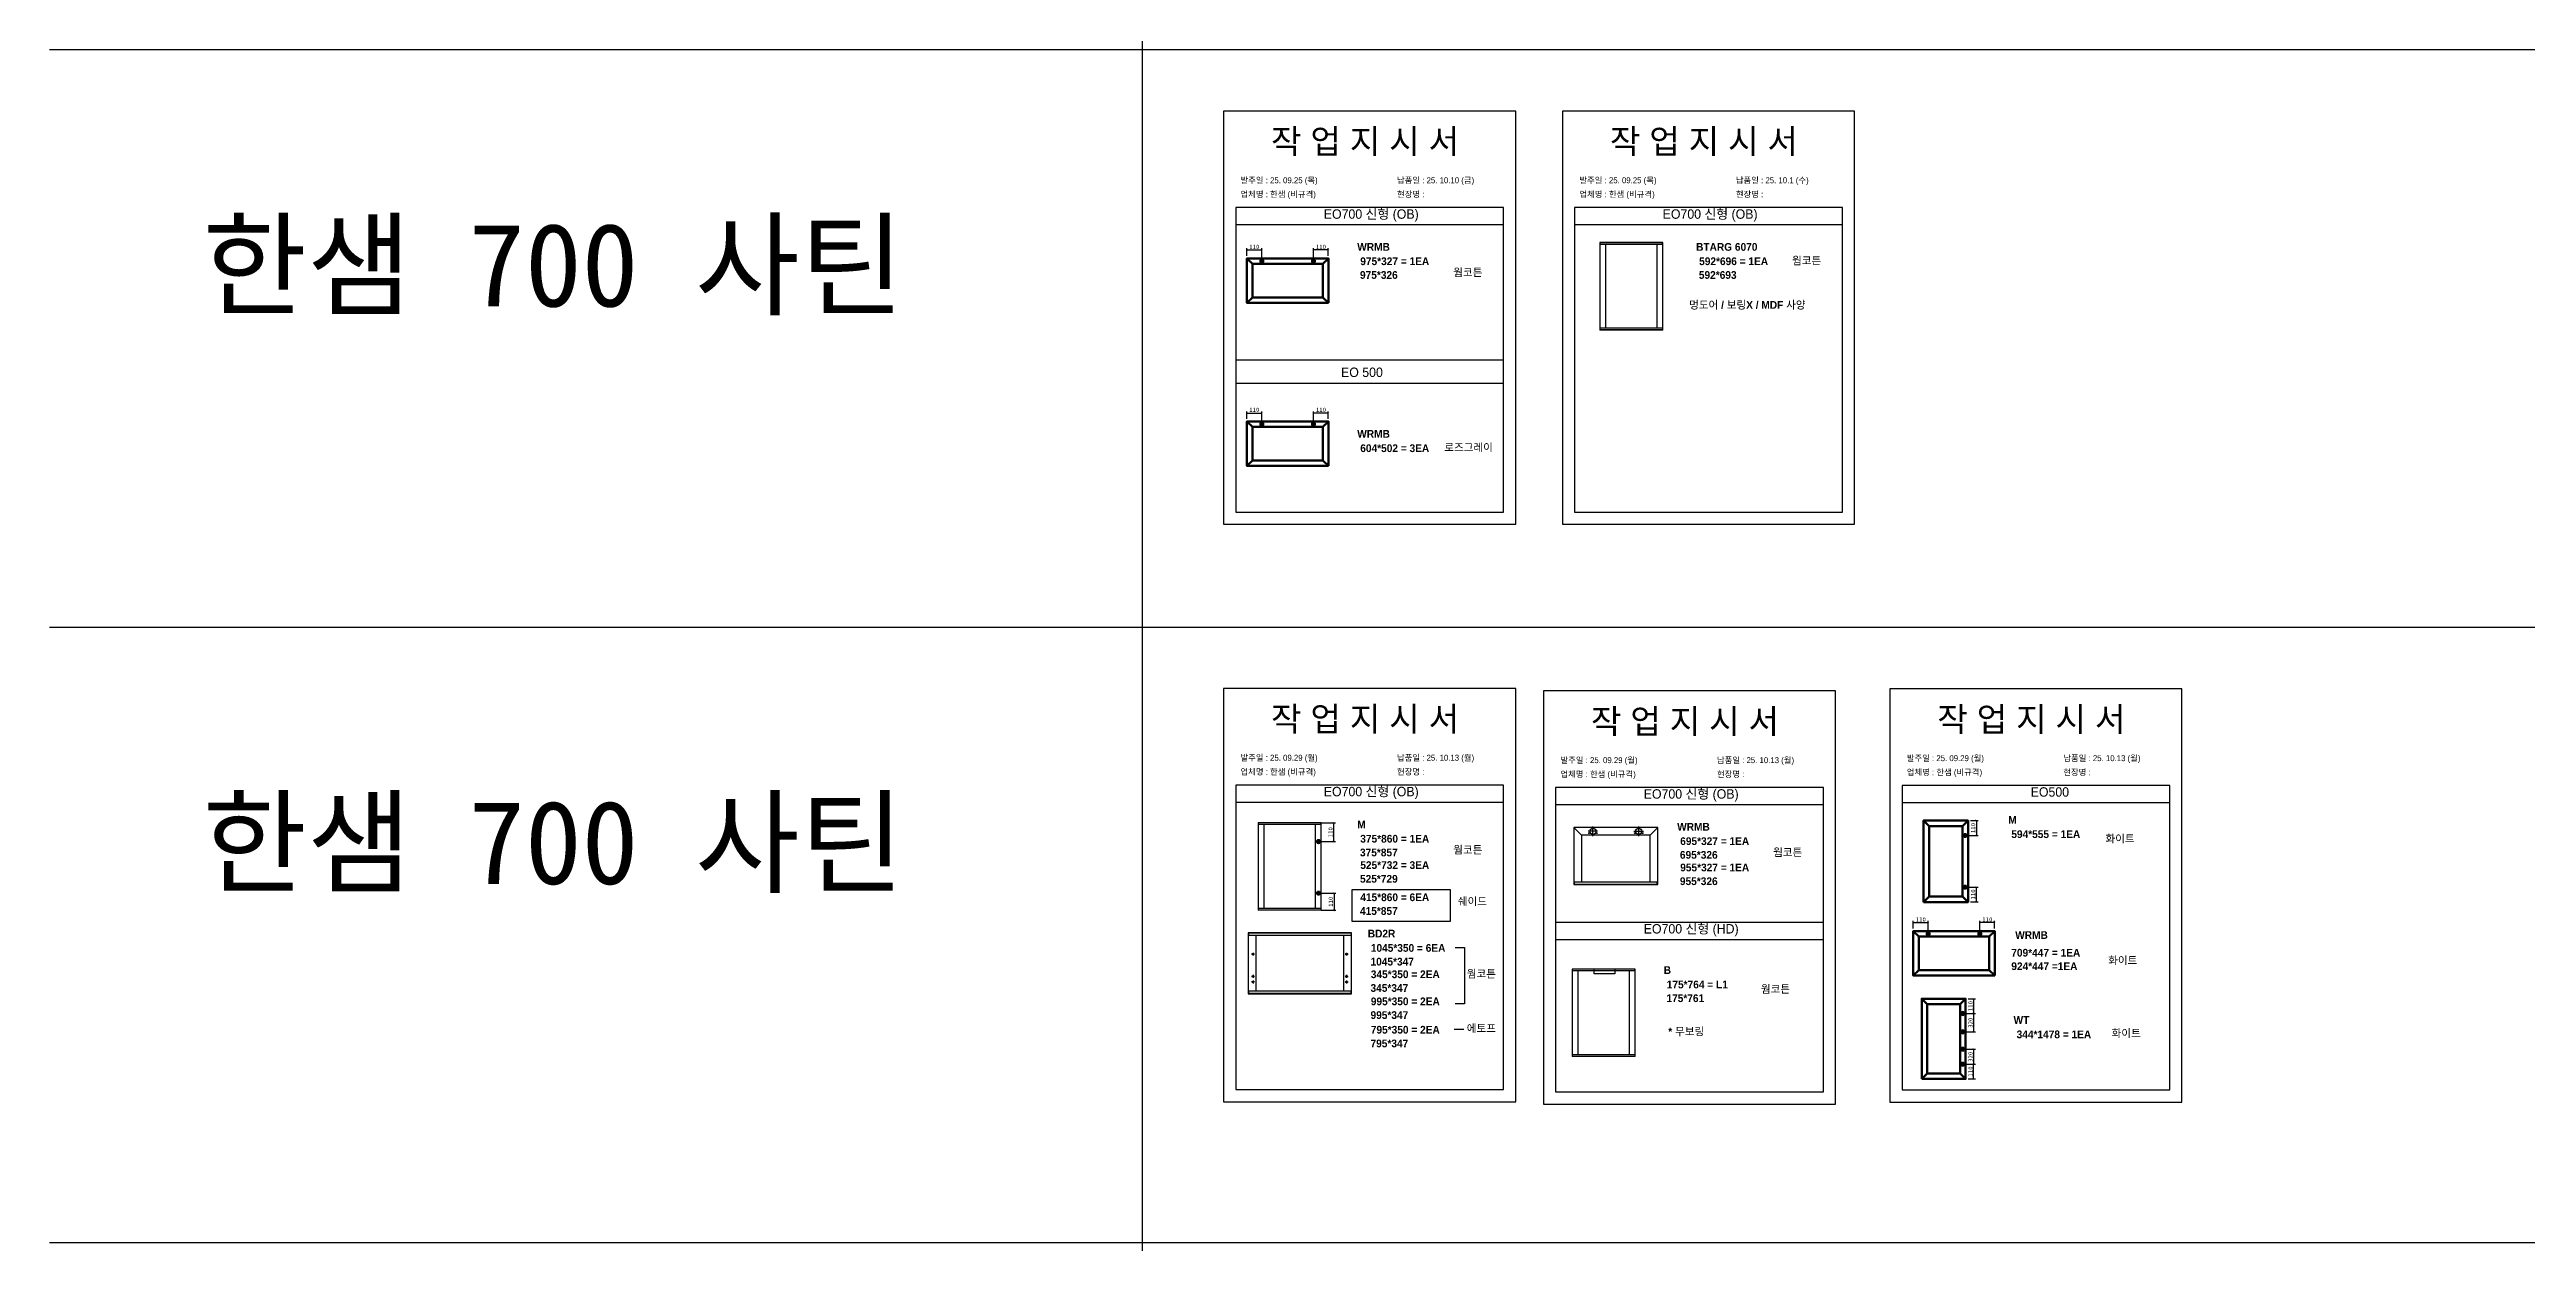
# Model space of a CAD drawing. Header units: millimetres. Extents: x -44117 to 256353, y -2095463 to 65325.
# Drawn here: x 104016 to 118259, y -356798 to -349939 of the extents above; entities that cross this region are included whole.
import ezdxf

# ---------------------------------------------------------------- set-up
doc = ezdxf.new("R2010")
doc.units = ezdxf.units.MM
doc.header["$LTSCALE"] = 10
doc.layers.add('Layer1', color=7, linetype='Continuous', lineweight=70)
doc.styles.add('MtX_Gulim', font='')
doc.styles.get('MtX_Gulim').set_extended_font_data('Gulim', bold=True)
doc.dimstyles.new('ISO-25', dxfattribs={"dimtxt": 2.5, "dimasz": 2.5, "dimexe": 1, "dimexo": 1, "dimtad": 1, "dimtxsty": 'Standard', "dimblk": 'ARCHTICK', "dimcen": 2.5, "dimadec": 0, "dimazin": 0, "dimtfac": 1, "dimtmove": 0, "dimatfit": 3, "dimfxl": 0, "dimarcsym": 0})

# ---------------------------------------------------------------- blocks, each defined once
blk = doc.blocks.new('_ArchTick')
at = {"color": 0, "linetype": 'ByBlock', "const_width": 0.15}
blk.add_lwpolyline([(-0.5, -0.5), (0.5, 0.5)], dxfattribs=at)
blk = doc.blocks.new('*D3494')
at = {"color": 0, "lineweight": -2}
for p, q in [((110901, -351124), (110901, -351081)), ((110901, -351091), (110987, -351091)), ((110987, -351141), (110987, -351081))]:
    blk.add_line(p, q, dxfattribs=at)
at = {"layer": 'Defpoints', "color": 0}
for p in [(110987, -351091), (110901, -351139), (110987, -351156)]:
    blk.add_point(p, dxfattribs=at)
at = {"color": 0, "lineweight": -2, "xscale": 10, "yscale": 10, "zscale": 10, "rotation": 180}
blk.add_blockref('_ArchTick', (110901, -351091), dxfattribs=at)
at = {"color": 0, "lineweight": -2, "xscale": 10, "yscale": 10, "zscale": 10}
blk.add_blockref('_ArchTick', (110987, -351091), dxfattribs=at)
at = {"color": 0, "insert": (110944, -351073), "char_height": 25, "attachment_point": 5}
blk.add_mtext('110', dxfattribs=at)
blk = doc.blocks.new('*D3495')
at = {"color": 0, "lineweight": -2}
for p, q in [((111284, -351141), (111284, -351081)), ((111369, -351091), (111284, -351091)), ((111369, -351124), (111369, -351081))]:
    blk.add_line(p, q, dxfattribs=at)
at = {"layer": 'Defpoints', "color": 0}
for p in [(111284, -351091), (111284, -351156), (111369, -351139)]:
    blk.add_point(p, dxfattribs=at)
at = {"color": 0, "lineweight": -2, "xscale": 10, "yscale": 10, "zscale": 10, "rotation": 180}
blk.add_blockref('_ArchTick', (111284, -351091), dxfattribs=at)
at = {"color": 0, "lineweight": -2, "xscale": 10, "yscale": 10, "zscale": 10}
blk.add_blockref('_ArchTick', (111369, -351091), dxfattribs=at)
at = {"color": 0, "insert": (111327, -351073), "char_height": 25, "attachment_point": 5}
blk.add_mtext('110', dxfattribs=at)
blk = doc.blocks.new('*D3496')
at = {"color": 0, "lineweight": -2}
for p, q in [((110901, -352062), (110901, -352019)), ((110901, -352029), (110987, -352029)), ((110987, -352078), (110987, -352019))]:
    blk.add_line(p, q, dxfattribs=at)
at = {"layer": 'Defpoints', "color": 0}
for p in [(110901, -352077), (110987, -352029), (110987, -352093)]:
    blk.add_point(p, dxfattribs=at)
at = {"color": 0, "lineweight": -2, "xscale": 10, "yscale": 10, "zscale": 10, "rotation": 180}
blk.add_blockref('_ArchTick', (110901, -352029), dxfattribs=at)
at = {"color": 0, "lineweight": -2, "xscale": 10, "yscale": 10, "zscale": 10}
blk.add_blockref('_ArchTick', (110987, -352029), dxfattribs=at)
at = {"color": 0, "insert": (110944, -352010), "char_height": 25, "attachment_point": 5}
blk.add_mtext('110', dxfattribs=at)
blk = doc.blocks.new('*D3497')
at = {"color": 0, "lineweight": -2}
for p, q in [((111284, -352078), (111284, -352019)), ((111369, -352029), (111284, -352029)), ((111369, -352062), (111369, -352019))]:
    blk.add_line(p, q, dxfattribs=at)
at = {"layer": 'Defpoints', "color": 0}
for p in [(111284, -352029), (111284, -352093), (111369, -352077)]:
    blk.add_point(p, dxfattribs=at)
at = {"color": 0, "lineweight": -2, "xscale": 10, "yscale": 10, "zscale": 10, "rotation": 180}
blk.add_blockref('_ArchTick', (111284, -352029), dxfattribs=at)
at = {"color": 0, "lineweight": -2, "xscale": 10, "yscale": 10, "zscale": 10}
blk.add_blockref('_ArchTick', (111369, -352029), dxfattribs=at)
at = {"color": 0, "insert": (111327, -352010), "char_height": 25, "attachment_point": 5}
blk.add_mtext('110', dxfattribs=at)
blk = doc.blocks.new('*D3498')
at = {"color": 0, "lineweight": -2}
for p, q in [((111328, -354385), (111410, -354385)), ((111328, -354493), (111410, -354493)), ((111400, -354493), (111400, -354385))]:
    blk.add_line(p, q, dxfattribs=at)
at = {"layer": 'Defpoints', "color": 0}
for p in [(111313, -354385), (111313, -354493), (111400, -354385)]:
    blk.add_point(p, dxfattribs=at)
at = {"color": 0, "lineweight": -2, "xscale": 10, "yscale": 10, "zscale": 10}
for p, rotation in [((111400, -354385), 90), ((111400, -354493), 270)]:
    blk.add_blockref('_ArchTick', p, dxfattribs=dict(at, rotation=rotation))
at = {"color": 0, "insert": (111382, -354439), "char_height": 25, "attachment_point": 5, "rotation": 90}
blk.add_mtext('110', dxfattribs=at)
blk = doc.blocks.new('*D3499')
at = {"color": 0, "lineweight": -2}
for p, q in [((111328, -354790), (111412, -354790)), ((111402, -354790), (111402, -354888)), ((111328, -354888), (111412, -354888))]:
    blk.add_line(p, q, dxfattribs=at)
at = {"layer": 'Defpoints', "color": 0}
for p in [(111313, -354790), (111313, -354888), (111402, -354888)]:
    blk.add_point(p, dxfattribs=at)
at = {"color": 0, "lineweight": -2, "xscale": 10, "yscale": 10, "zscale": 10}
for p, rotation in [((111402, -354790), 90), ((111402, -354888), 270)]:
    blk.add_blockref('_ArchTick', p, dxfattribs=dict(at, rotation=rotation))
at = {"color": 0, "insert": (111383, -354839), "char_height": 25, "attachment_point": 5, "rotation": 90}
blk.add_mtext('110', dxfattribs=at)
blk = doc.blocks.new('*D3500')
at = {"color": 0, "lineweight": -2}
for p, q in [((115063, -354372), (115106, -354372)), ((115096, -354372), (115096, -354458)), ((115047, -354458), (115106, -354458))]:
    blk.add_line(p, q, dxfattribs=at)
at = {"layer": 'Defpoints', "color": 0}
for p in [(115048, -354372), (115032, -354458), (115096, -354458)]:
    blk.add_point(p, dxfattribs=at)
at = {"color": 0, "lineweight": -2, "xscale": 10, "yscale": 10, "zscale": 10}
for p, rotation in [((115096, -354372), 90), ((115096, -354458), 270)]:
    blk.add_blockref('_ArchTick', p, dxfattribs=dict(at, rotation=rotation))
at = {"color": 0, "insert": (115077, -354415), "char_height": 25, "attachment_point": 5, "rotation": 90}
blk.add_mtext('110', dxfattribs=at)
blk = doc.blocks.new('*D3501')
at = {"color": 0, "lineweight": -2}
for p, q in [((115047, -354755), (115106, -354755)), ((115096, -354840), (115096, -354755)), ((115063, -354840), (115106, -354840))]:
    blk.add_line(p, q, dxfattribs=at)
at = {"layer": 'Defpoints', "color": 0}
for p in [(115032, -354755), (115096, -354755), (115048, -354840)]:
    blk.add_point(p, dxfattribs=at)
at = {"color": 0, "lineweight": -2, "xscale": 10, "yscale": 10, "zscale": 10}
for p, rotation in [((115096, -354755), 90), ((115096, -354840), 270)]:
    blk.add_blockref('_ArchTick', p, dxfattribs=dict(at, rotation=rotation))
at = {"color": 0, "insert": (115077, -354797), "char_height": 25, "attachment_point": 5, "rotation": 90}
blk.add_mtext('110', dxfattribs=at)
blk = doc.blocks.new('*D3502')
at = {"color": 0, "lineweight": -2}
for p, q in [((114733, -354992), (114733, -354949)), ((114733, -354959), (114819, -354959)), ((114819, -355008), (114819, -354949))]:
    blk.add_line(p, q, dxfattribs=at)
at = {"layer": 'Defpoints', "color": 0}
for p in [(114733, -355007), (114819, -354959), (114819, -355023)]:
    blk.add_point(p, dxfattribs=at)
at = {"color": 0, "lineweight": -2, "xscale": 10, "yscale": 10, "zscale": 10, "rotation": 180}
blk.add_blockref('_ArchTick', (114733, -354959), dxfattribs=at)
at = {"color": 0, "lineweight": -2, "xscale": 10, "yscale": 10, "zscale": 10}
blk.add_blockref('_ArchTick', (114819, -354959), dxfattribs=at)
at = {"color": 0, "insert": (114776, -354941), "char_height": 25, "attachment_point": 5}
blk.add_mtext('110', dxfattribs=at)
blk = doc.blocks.new('*D3503')
at = {"color": 0, "lineweight": -2}
for p, q in [((115116, -355008), (115116, -354949)), ((115201, -354959), (115116, -354959)), ((115201, -354992), (115201, -354949))]:
    blk.add_line(p, q, dxfattribs=at)
at = {"layer": 'Defpoints', "color": 0}
for p in [(115116, -354959), (115116, -355023), (115201, -355007)]:
    blk.add_point(p, dxfattribs=at)
at = {"color": 0, "lineweight": -2, "xscale": 10, "yscale": 10, "zscale": 10, "rotation": 180}
blk.add_blockref('_ArchTick', (115116, -354959), dxfattribs=at)
at = {"color": 0, "lineweight": -2, "xscale": 10, "yscale": 10, "zscale": 10}
blk.add_blockref('_ArchTick', (115201, -354959), dxfattribs=at)
at = {"color": 0, "insert": (115159, -354941), "char_height": 25, "attachment_point": 5}
blk.add_mtext('110', dxfattribs=at)
blk = doc.blocks.new('*D3504')
at = {"color": 0, "lineweight": -2}
for p, q in [((115032, -355481), (115090, -355481)), ((115048, -355397), (115090, -355397)), ((115080, -355397), (115080, -355481))]:
    blk.add_line(p, q, dxfattribs=at)
at = {"layer": 'Defpoints', "color": 0}
for p in [(115017, -355481), (115033, -355397), (115080, -355481)]:
    blk.add_point(p, dxfattribs=at)
at = {"color": 0, "lineweight": -2, "xscale": 10, "yscale": 10, "zscale": 10}
for p, rotation in [((115080, -355397), 90), ((115080, -355481), 270)]:
    blk.add_blockref('_ArchTick', p, dxfattribs=dict(at, rotation=rotation))
at = {"color": 0, "insert": (115062, -355439), "char_height": 25, "attachment_point": 5, "rotation": 90}
blk.add_mtext('110', dxfattribs=at)
blk = doc.blocks.new('*D3505')
at = {"color": 0, "lineweight": -2}
for p, q in [((115032, -355773), (115090, -355773)), ((115080, -355857), (115080, -355773)), ((115048, -355857), (115090, -355857))]:
    blk.add_line(p, q, dxfattribs=at)
at = {"layer": 'Defpoints', "color": 0}
for p in [(115017, -355773), (115080, -355773), (115033, -355857)]:
    blk.add_point(p, dxfattribs=at)
at = {"color": 0, "lineweight": -2, "xscale": 10, "yscale": 10, "zscale": 10}
for p, rotation in [((115080, -355773), 90), ((115080, -355857), 270)]:
    blk.add_blockref('_ArchTick', p, dxfattribs=dict(at, rotation=rotation))
at = {"color": 0, "insert": (115062, -355815), "char_height": 25, "attachment_point": 5, "rotation": 90}
blk.add_mtext('110', dxfattribs=at)
blk = doc.blocks.new('*D3506')
at = {"color": 0, "lineweight": -2}
for p, q in [((115032, -355481), (115090, -355481)), ((115080, -355481), (115080, -355587)), ((115032, -355587), (115090, -355587))]:
    blk.add_line(p, q, dxfattribs=at)
at = {"layer": 'Defpoints', "color": 0}
for p in [(115017, -355481), (115017, -355587), (115080, -355587)]:
    blk.add_point(p, dxfattribs=at)
at = {"color": 0, "lineweight": -2, "xscale": 10, "yscale": 10, "zscale": 10}
for p, rotation in [((115080, -355481), 90), ((115080, -355587), 270)]:
    blk.add_blockref('_ArchTick', p, dxfattribs=dict(at, rotation=rotation))
at = {"color": 0, "insert": (115062, -355534), "char_height": 25, "attachment_point": 5, "rotation": 90}
blk.add_mtext('320', dxfattribs=at)
blk = doc.blocks.new('*D3507')
at = {"color": 0, "lineweight": -2}
for p, q in [((115032, -355686), (115090, -355686)), ((115032, -355773), (115090, -355773)), ((115080, -355686), (115080, -355773))]:
    blk.add_line(p, q, dxfattribs=at)
at = {"layer": 'Defpoints', "color": 0}
for p in [(115017, -355686), (115017, -355773), (115080, -355773)]:
    blk.add_point(p, dxfattribs=at)
at = {"color": 0, "lineweight": -2, "xscale": 10, "yscale": 10, "zscale": 10}
for p, rotation in [((115080, -355686), 90), ((115080, -355773), 270)]:
    blk.add_blockref('_ArchTick', p, dxfattribs=dict(at, rotation=rotation))
at = {"color": 0, "insert": (115062, -355730), "char_height": 25, "attachment_point": 5, "rotation": 90}
blk.add_mtext('320', dxfattribs=at)

msp = doc.modelspace()

# ---------------------------------------------------------------- linework, layer by layer
at = {"color": 1}
for p, q in [((104015.69829, -349938.5906), (196284.84516, -349938.5906)), ((104015.69829, -349938.5906), (196284.84516, -349938.5906)), ((104015.69829, -353259.20249), (196284.84516, -353259.20249)), ((104015.69829, -353259.20249), (196284.84516, -353259.20249)), ((104015.69829, -356797.85542), (196284.84516, -356797.85542)), ((104015.69829, -356797.85542), (196284.84516, -356797.85542))]:
    msp.add_line(p, q, dxfattribs=at)
for p, q in [((112376.70227, -350847.3158), (110836.70227, -350847.3158)), ((112376.70227, -350947.3158), (110836.70227, -350947.3158)), ((114325.36081, -350847.3158), (112785.36081, -350847.3158)), ((114325.36081, -350947.3158), (112785.36081, -350947.3158)), ((112930.89855, -351048.57542), (112930.89855, -351551.21083)), ((113293.29898, -351049.22631), (112930.89855, -351049.22631)), ((113293.29898, -351059.06206), (112930.89855, -351059.06206)), ((113292.93737, -351048.21381), (112931.26016, -351048.21381)), ((112963.08168, -351058.33884), (112963.08168, -351540.72421)), ((113260.75424, -351540.72421), (113260.75424, -351059.06206)), ((113291.49093, -351059.06206), (113291.49093, -351048.21381)), ((113293.29898, -351551.21083), (113293.29898, -351048.57542)), ((113293.29898, -351540.72421), (112930.89855, -351540.72421)), ((113293.29898, -351550.55995), (112930.89855, -351550.55995)), ((113292.93737, -351551.57245), (112931.26016, -351551.57245)), ((112932.70659, -351551.57245), (112932.70659, -351540.72421)), ((113291.49093, -351540.72421), (113291.49093, -351551.57245)), ((110836.70227, -351722.73094), (112376.70227, -351722.73094)), ((110836.70227, -351857.46044), (112376.70227, -351857.46044)), ((112376.70227, -354167.92769), (110836.70227, -354167.92769)), ((114216.47293, -354181.72669), (112676.47293, -354181.72669)), ((116208.25897, -354170.31332), (114668.25897, -354170.31332)), ((112376.70227, -354267.92769), (110836.70227, -354267.92769)), ((114216.47293, -354281.72669), (112676.47293, -354281.72669)), ((116208.25897, -354270.31332), (114668.25897, -354270.31332)), ((110965.93109, -354385.00937), (110965.93109, -354887.64478)), ((111328.33152, -354385.66026), (110965.93109, -354385.66026)), ((111328.33152, -354395.496), (110965.93109, -354395.496)), ((111327.96991, -354384.64776), (110966.2927, -354384.64776)), ((110998.11422, -354394.77279), (110998.11422, -354877.15816)), ((111295.78678, -354877.15816), (111295.78678, -354395.496)), ((111326.52348, -354395.496), (111326.52348, -354384.64776)), ((111328.33152, -354887.64478), (111328.33152, -354385.00937)), ((112780.98244, -354412.23307), (112780.98244, -354738.23307)), ((112825.48244, -354456.73307), (112781.12889, -354411.87952)), ((113263.20941, -354411.73307), (112781.48244, -354411.73307)), ((112825.48244, -354456.73307), (112825.48244, -354724.73307)), ((113219.20941, -354456.73307), (112825.48244, -354456.73307)), ((112917.75511, -354433.73307), (112863.20981, -354433.73307)), ((112871.98245, -354443.73307), (112863.98245, -354443.73307)), ((112867.98245, -354439.73307), (112867.98245, -354447.73307)), ((112890.48245, -354461.00572), (112890.48245, -354406.46042)), ((112916.98245, -354443.73307), (112908.98245, -354443.73307)), ((112912.98245, -354439.73307), (112912.98245, -354447.73307)), ((113126.93676, -354433.73307), (113181.48206, -354433.73307)), ((113135.70942, -354443.73307), (113127.70942, -354443.73307)), ((113131.70942, -354439.73307), (113131.70942, -354447.73307)), ((113154.20942, -354461.00572), (113154.20942, -354406.46042)), ((113180.70942, -354443.73307), (113172.70942, -354443.73307)), ((113176.70942, -354439.73307), (113176.70942, -354447.73307)), ((113219.20941, -354456.73307), (113263.56296, -354411.87952)), ((113219.20941, -354723.73307), (113219.20941, -354456.73307)), ((113263.70941, -354738.23307), (113263.70941, -354412.23307)), ((112780.98244, -354723.73307), (113263.70941, -354723.73307)), ((112780.98244, -354737.33307), (113263.70941, -354737.33307)), ((112781.48244, -354738.73307), (113263.20941, -354738.73307)), ((112783.48244, -354723.73307), (112783.48244, -354738.73307)), ((113261.20941, -354738.73307), (113261.20941, -354723.73307)), ((111328.33152, -354877.15816), (110965.93109, -354877.15816)), ((111328.33152, -354886.9939), (110965.93109, -354886.9939)), ((111327.96991, -354888.0064), (110966.2927, -354888.0064)), ((110967.73913, -354888.0064), (110967.73913, -354877.15816)), ((111326.52348, -354877.15816), (111326.52348, -354888.0064)), ((110907.75381, -355018.62499), (110907.75381, -355367.62499)), ((111502.75381, -355019.52499), (110907.75381, -355019.52499)), ((111502.75381, -355033.12499), (110907.75381, -355033.12499)), ((111502.25381, -355018.12499), (110908.25381, -355018.12499)), ((110910.25381, -355018.12499), (110910.25381, -355033.12499)), ((110952.75381, -355033.12499), (110952.75381, -355353.12499)), ((111457.75381, -355353.12499), (111457.75381, -355033.12499)), ((111500.25381, -355018.12499), (111500.25381, -355033.12499)), ((111502.75381, -355367.62499), (111502.75381, -355018.62499)), ((114216.47293, -354957.14183), (112676.47293, -354957.14183)), ((114216.47293, -355057.14183), (112676.47293, -355057.14183)), ((110944.50381, -355140.12499), (110928.00381, -355140.12499)), ((110936.25381, -355131.87498), (110936.25381, -355148.37498)), ((111466.00381, -355140.12499), (111482.50381, -355140.12499)), ((111474.25381, -355131.87498), (111474.25381, -355148.37498)), ((112770.95998, -355226.42914), (112770.95998, -355729.06456)), ((113133.36041, -355227.08004), (112770.95998, -355227.08004)), ((113132.9988, -355226.06753), (112771.32159, -355226.06753)), ((113131.55237, -355236.91578), (113131.55237, -355226.06753)), ((113133.36041, -355729.06456), (113133.36041, -355226.42914)), ((111502.75381, -355353.12499), (110907.75381, -355353.12499)), ((111502.75381, -355366.72499), (110907.75381, -355366.72499)), ((110908.25381, -355368.12499), (111502.25381, -355368.12499)), ((110910.25381, -355353.12499), (110910.25381, -355368.12499)), ((110944.50381, -355268.12499), (110928.00381, -355268.12499)), ((110944.50381, -355300.12499), (110928.00381, -355300.12499)), ((110936.25381, -355259.87498), (110936.25381, -355276.37498)), ((110936.25381, -355291.87499), (110936.25381, -355308.37499)), ((111466.00381, -355268.12499), (111482.50381, -355268.12499)), ((111466.00381, -355300.12499), (111482.50381, -355300.12499)), ((111474.25381, -355259.87498), (111474.25381, -355276.37498)), ((111474.25381, -355291.87499), (111474.25381, -355308.37499)), ((111500.25381, -355368.12499), (111500.25381, -355353.12499)), ((113133.36041, -355236.91578), (112770.95998, -355236.91578)), ((112803.14311, -355236.19256), (112803.14311, -355718.57793)), ((113100.81567, -355718.57793), (113100.81567, -355236.91578)), ((112093.05905, -355570.69446), (112149.04874, -355570.69446)), ((113133.36041, -355718.57793), (112770.95998, -355718.57793)), ((113133.36041, -355728.41368), (112770.95998, -355728.41368)), ((113132.9988, -355729.42618), (112771.32159, -355729.42618)), ((112772.76802, -355729.42618), (112772.76802, -355718.57793)), ((113131.55237, -355718.57793), (113131.55237, -355729.42618))]:
    msp.add_line(p, q)
for p in [(110300.49669, 21924.9366), (110300.49669, 14161.07811), (110300.49669, 18584.38997), (110300.49669, 10820.53148), (110300.49669, 18627.87121), (110300.49669, 10864.01272), (110300.49669, 15287.32457), (110300.49669, 7523.46608), (110300.49669, 3746.75115), (110300.49669, 21924.9366), (110300.49669, 14161.07811), (110300.49669, 18584.38997), (110300.49669, 10820.53148), (110300.49669, 18627.87121), (110300.49669, 10864.01272), (110300.49669, 15287.32457), (110300.49669, 7523.46608), (110300.49669, 3746.75115), (110300.49669, 21924.9366), (110300.49669, 14161.07811), (110300.49669, 18584.38997), (110300.49669, 10820.53148), (110300.49669, 18627.87121), (110300.49669, 10864.01272), (110300.49669, 15287.32457), (110300.49669, 7523.46608), (110300.49669, 3746.75115), (110300.49669, 21924.9366), (110300.49669, 14161.07811), (110300.49669, 18584.38997), (110300.49669, 10820.53148), (110300.49669, 18627.87121), (110300.49669, 10864.01272), (110300.49669, 15287.32457), (110300.49669, 7523.46608), (110300.49669, 3746.75115), (110300.49669, 21924.9366), (110300.49669, 14161.07811), (110300.49669, 18584.38997), (110300.49669, 10820.53148), (110300.49669, 18627.87121), (110300.49669, 10864.01272), (110300.49669, 15287.32457), (110300.49669, 7523.46608), (110300.49669, 3746.75115), (110300.49669, 21924.9366), (110300.49669, 14161.07811), (110300.49669, 18584.38997), (110300.49669, 10820.53148), (110300.49669, 18627.87121), (110300.49669, 10864.01272), (110300.49669, 15287.32457), (110300.49669, 7523.46608), (110300.49669, 3746.75115), (110300.49669, 21924.9366), (110300.49669, 14161.07811), (110300.49669, 18584.38997), (110300.49669, 10820.53148), (110300.49669, 18627.87121), (110300.49669, 10864.01272), (110300.49669, 15287.32457), (110300.49669, 7523.46608), (110300.49669, 3746.75115), (110300.49669, 21924.9366), (110300.49669, 14161.07811), (110300.49669, 18584.38997), (110300.49669, 10820.53148), (110300.49669, 18627.87121), (110300.49669, 10864.01272), (110300.49669, 15287.32457), (110300.49669, 7523.46608), (110300.49669, 3746.75115), (110300.49669, 21924.9366), (110300.49669, 14161.07811), (110300.49669, 18584.38997), (110300.49669, 10820.53148), (110300.49669, 18627.87121), (110300.49669, 10864.01272), (110300.49669, 15287.32457), (110300.49669, 7523.46608), (110300.49669, 3746.75115), (110300.49669, 21924.9366), (110300.49669, 14161.07811), (110300.49669, 18584.38997), (110300.49669, 10820.53148), (110300.49669, 18627.87121), (110300.49669, 10864.01272), (110300.49669, 15287.32457), (110300.49669, 7523.46608), (110300.49669, 3746.75115), (110300.49669, 12702.87182), (110300.49669, 4939.01333), (110300.49669, 9362.32519), (110300.49669, 1598.4667), (110300.49669, 9405.80642), (110300.49669, 1641.94794), (110300.49669, 6065.25979), (110300.49669, -1698.5987), (110300.49669, -5475.31363), (110300.49669, 12702.87182), (110300.49669, 4939.01333), (110300.49669, 9362.32519), (110300.49669, 1598.4667), (110300.49669, 9405.80642), (110300.49669, 1641.94794), (110300.49669, 6065.25979), (110300.49669, -1698.5987), (110300.49669, -5475.31363), (110300.49669, 12702.87182), (110300.49669, 4939.01333), (110300.49669, 9362.32519), (110300.49669, 1598.4667), (110300.49669, 9405.80642), (110300.49669, 1641.94794), (110300.49669, 6065.25979), (110300.49669, -1698.5987), (110300.49669, -5475.31363), (110300.49669, 12702.87182), (110300.49669, 4939.01333), (110300.49669, 9362.32519), (110300.49669, 1598.4667), (110300.49669, 9405.80642), (110300.49669, 1641.94794), (110300.49669, 6065.25979), (110300.49669, -1698.5987), (110300.49669, -5475.31363), (110300.49669, 12702.87182), (110300.49669, 4939.01333), (110300.49669, 9362.32519), (110300.49669, 1598.4667), (110300.49669, 9405.80642), (110300.49669, 1641.94794), (110300.49669, 6065.25979), (110300.49669, -1698.5987), (110300.49669, -5475.31363)]:
    msp.add_xline(p, (0, 1), dxfattribs=at)
for points in [[(110766.70227, -352668.14608), (112446.70227, -352668.14608), (112446.70227, -350292.14608), (110766.70227, -350292.14608)], [(112715.36081, -352668.14608), (114395.36081, -352668.14608), (114395.36081, -350292.14608), (112715.36081, -350292.14608)], [(110766.70227, -355988.75797), (112446.70227, -355988.75797), (112446.70227, -353612.75797), (110766.70227, -353612.75797)], [(112606.47293, -356002.55696), (114286.47293, -356002.55696), (114286.47293, -353626.55696), (112606.47293, -353626.55696)], [(114598.25897, -355991.1436), (116278.25897, -355991.1436), (116278.25897, -353615.1436), (114598.25897, -353615.1436)], [(111505.47161, -354767.78255), (112070.23716, -354767.78255), (112070.23716, -354952.37356), (111505.47161, -354952.37356)]]:
    msp.add_lwpolyline(points, close=True)
for points in [[(110836.70227, -350847.3158), (110836.70227, -352598.14608), (112376.70227, -352598.14608), (112376.70227, -350847.3158)], [(112785.36081, -350847.3158), (112785.36081, -352598.14608), (114325.36081, -352598.14608), (114325.36081, -350847.3158)], [(110836.70227, -354167.92769), (110836.70227, -355918.75797), (112376.70227, -355918.75797), (112376.70227, -354167.92769)], [(112676.47293, -354181.72669), (112676.47293, -355932.55696), (114216.47293, -355932.55696), (114216.47293, -354181.72669)], [(114668.25897, -354170.31332), (114668.25897, -355921.1436), (116208.25897, -355921.1436), (116208.25897, -354170.31332)], [(112099.44918, -355101.28635), (112153.00453, -355101.28635), (112153.00453, -355425.05281), (112099.44918, -355425.05281)], [(113017.27114, -355226.06753), (113017.27114, -355252.63447), (112897.72794, -355252.63447), (112897.72794, -355226.06753)]]:
    msp.add_lwpolyline(points)
for centre, radius in [((112867.98245, -354443.73307), 1.6), ((112890.48245, -354433.73307), 17.5), ((112912.98245, -354443.73307), 1.6), ((113131.70942, -354443.73307), 1.6), ((113154.20942, -354433.73307), 17.5), ((113176.70942, -354443.73307), 1.6), ((110936.25381, -355140.12499), 5), ((111474.25381, -355140.12499), 5), ((110936.25381, -355268.12499), 5), ((110936.25381, -355300.12499), 5), ((111474.25381, -355268.12499), 5), ((111474.25381, -355300.12499), 5)]:
    msp.add_circle(centre, radius)
for centre, radius, start, end in [((113292.93737, -351048.57542), 0.36161, 0, 90), ((112931.26016, -351551.21085), 0.36161, 180, 270), ((113292.93737, -351551.21085), 0.36161, 270, 0), ((111327.96991, -354385.00937), 0.36161, 0, 90), ((112781.48244, -354412.23307), 0.5, 90, 180), ((113263.20941, -354412.23307), 0.5, 0, 90), ((112781.48244, -354738.23307), 0.5, 180, 270), ((113263.20941, -354738.23307), 0.5, 270, 0), ((110966.2927, -354887.6448), 0.36161, 180, 270), ((111327.96991, -354887.6448), 0.36161, 270, 0), ((110908.25381, -355018.62499), 0.5, 90, 180), ((111502.25381, -355018.62499), 0.5, 0, 90), ((113132.9988, -355226.42914), 0.36161, 0, 90), ((110908.25381, -355367.62499), 0.5, 180, 270), ((111502.25381, -355367.62499), 0.5, 270, 0), ((112771.32159, -355729.06457), 0.36161, 180, 270), ((113132.9988, -355729.06457), 0.36161, 270, 0)]:
    msp.add_arc(centre, radius, start, end)
at = {"layer": 'Layer1'}
for p, q in [((110932.99104, -351171.22226), (110900.92772, -351139.15893)), ((110973.47048, -351155.53397), (111000.12545, -351155.53397)), ((111296.92248, -351155.53397), (111270.26751, -351155.53397)), ((111369.46524, -351139.15893), (111337.40191, -351171.22226)), ((111337.40191, -351171.22226), (111369.46524, -351139.15893)), ((110932.99104, -351363.6022), (110900.92772, -351395.66553)), ((111369.46524, -351395.66553), (111337.40191, -351363.6022)), ((110932.99104, -352108.59559), (110900.92772, -352076.53227)), ((110973.47048, -352092.90731), (111000.12545, -352092.90731)), ((111296.92248, -352092.90731), (111270.26751, -352092.90731)), ((111369.46524, -352076.53227), (111337.40191, -352108.59559)), ((111337.40191, -352108.59559), (111369.46524, -352076.53227)), ((110932.99104, -352300.97554), (110900.92772, -352333.03886)), ((111369.46524, -352333.03886), (111337.40191, -352300.97554)), ((114823.73761, -354403.92448), (114791.67428, -354371.86116)), ((115016.11755, -354403.92448), (115048.18088, -354371.86116)), ((111312.69176, -354479.54979), (111312.69176, -354506.20475)), ((115031.80584, -354444.40392), (115031.80584, -354471.05888)), ((111312.69176, -354803.00178), (111312.69176, -354776.34682)), ((115031.80584, -354767.85591), (115031.80584, -354741.20095)), ((114791.67428, -354840.39868), (114823.73761, -354808.33535)), ((115048.18088, -354840.39868), (115016.11755, -354808.33535)), ((115016.11755, -354808.33535), (115048.18088, -354840.39868)), ((114765.01556, -355039.18731), (114732.95224, -355007.12399)), ((114805.495, -355023.49903), (114832.14996, -355023.49903)), ((115128.94699, -355023.49903), (115102.29203, -355023.49903)), ((115201.48976, -355007.12399), (115169.42643, -355039.18731)), ((115169.42643, -355039.18731), (115201.48976, -355007.12399)), ((114765.01556, -355231.56726), (114732.95224, -355263.63058)), ((115201.48976, -355263.63058), (115169.42643, -355231.56726)), ((114813.01804, -355428.42307), (114781.52261, -355396.92765)), ((115001.99057, -355428.42307), (115033.486, -355396.92765)), ((115017.40099, -355468.18554), (115017.40099, -355494.36839)), ((115017.40099, -355573.58756), (115017.40099, -355599.77041)), ((115017.40099, -355673.16082), (115017.40099, -355699.34367)), ((115017.40099, -355785.90859), (115017.40099, -355759.72574)), ((114781.52261, -355857.16649), (114813.01804, -355825.67106)), ((115033.486, -355857.16649), (115001.99057, -355825.67106)), ((115001.99057, -355825.67106), (115033.486, -355857.16649))]:
    msp.add_line(p, q, dxfattribs=at)
for points in [[(111369.46524, -351395.66553), (111369.46524, -351139.15893), (110900.92772, -351139.15893), (110900.92772, -351395.66553)], [(111337.40191, -351363.6022), (111337.40191, -351171.22226), (110932.99104, -351171.22226), (110932.99104, -351363.6022)], [(110986.79796, -351142.20649), (110986.79796, -351168.86145)], [(111283.59499, -351142.20649), (111283.59499, -351168.86145)], [(111369.46524, -352333.03886), (111369.46524, -352076.53227), (110900.92772, -352076.53227), (110900.92772, -352333.03886)], [(110986.79796, -352079.57983), (110986.79796, -352106.23479)], [(111283.59499, -352079.57983), (111283.59499, -352106.23479)], [(111337.40191, -352300.97554), (111337.40191, -352108.59559), (110932.99104, -352108.59559), (110932.99104, -352300.97554)], [(114791.67428, -354840.39868), (115048.18088, -354840.39868), (115048.18088, -354371.86116), (114791.67428, -354371.86116)], [(111326.01924, -354492.87727), (111299.36428, -354492.87727)], [(114823.73761, -354808.33535), (115016.11755, -354808.33535), (115016.11755, -354403.92448), (114823.73761, -354403.92448)], [(115045.13332, -354457.7314), (115018.47836, -354457.7314)], [(111326.01924, -354789.6743), (111299.36428, -354789.6743)], [(115045.13332, -354754.52843), (115018.47836, -354754.52843)], [(115201.48976, -355263.63058), (115201.48976, -355007.12399), (114732.95224, -355007.12399), (114732.95224, -355263.63058)], [(115169.42643, -355231.56726), (115169.42643, -355039.18731), (114765.01556, -355039.18731), (114765.01556, -355231.56726)], [(114818.82248, -355010.17154), (114818.82248, -355036.82651)], [(115115.61951, -355010.17154), (115115.61951, -355036.82651)], [(114781.52261, -355857.16649), (115033.486, -355857.16649), (115033.486, -355396.92765), (114781.52261, -355396.92765)], [(114813.01804, -355825.67106), (115001.99057, -355825.67106), (115001.99057, -355428.42307), (114813.01804, -355428.42307)], [(115030.49241, -355481.27697), (115004.30956, -355481.27697)], [(115030.49241, -355586.67899), (115004.30956, -355586.67899)], [(115030.49241, -355686.25225), (115004.30956, -355686.25225)], [(115030.49241, -355772.81717), (115004.30956, -355772.81717)]]:
    msp.add_lwpolyline(points, close=True, dxfattribs=at)
for centre, radius in [((110986.79796, -351155.53397), 8.88499), ((111283.59499, -351155.53397), 8.88499), ((110986.79796, -352092.90731), 8.88499), ((111283.59499, -352092.90731), 8.88499), ((111312.69176, -354492.87727), 8.88499), ((115031.80584, -354457.7314), 8.88499), ((111312.69176, -354789.6743), 8.88499), ((115031.80584, -354754.52843), 8.88499), ((114818.82248, -355023.49903), 8.88499), ((115115.61951, -355023.49903), 8.88499), ((115017.40099, -355481.27697), 8.72762), ((115017.40099, -355586.67899), 8.72762), ((115017.40099, -355686.25225), 8.72762), ((115017.40099, -355772.81717), 8.72762)]:
    msp.add_circle(centre, radius, dxfattribs=at)

# ---------------------------------------------------------------- texts
at = {"linetype": 'Continuous', "style": 'MtX_Gulim'}
for s, height, p in [('WRMB', 44.508282, (111535.53873, -351095.68269)), ('BTARG 6070', 44.508282, (113484.19727, -351095.68269)), ('975*327 = 1EA', 44.508282, (111553.02268, -351178.1816)), ('웜코튼', 44.508282, (112087.7045, -351242.14147)), ('592*696 = 1EA', 44.508282, (113501.68122, -351178.1816)), ('웜코튼', 44.508282, (114036.36304, -351174.396)), ('멍도어 / 보링X / MDF 사양 ', 44.508282, (113444.33834, -351429.11321)), ('WRMB', 44.508282, (111535.53873, -352170.65211)), ('604*502 = 3EA', 44.508282, (111553.02268, -352253.15102)), ('로즈그레이', 44.508282, (112036.10597, -352248.31285)), ('M', 44.50828, (111535.53873, -354416.29458)), ('M', 44.50828, (115279.23483, -354390.07174)), ('375*860 = 1EA', 44.508282, (111553.02268, -354498.79349)), ('웜코튼', 44.508282, (112087.7045, -354562.75336)), ('WRMB', 44.508282, (113375.30939, -354430.09357)), ('695*327 = 1EA', 44.508282, (113392.79334, -354512.59248)), ('594*555 = 1EA', 44.508282, (115296.71878, -354472.57065)), ('화이트', 44.508282, (115838.17461, -354498.4724)), ('525*732 = 3EA', 44.508282, (111553.02268, -354650.28733)), ('955*327 = 1EA', 44.508282, (113392.79334, -354664.08632)), ('웜코튼', 44.508282, (113927.47516, -354576.55236)), ('415*860 = 6EA', 44.508282, (111553.02268, -354835.29673)), ('쉐이드', 44.508282, (112114.05518, -354858.75655)), ('BD2R', 44.508282, (111596.12126, -355044.05206)), ('1045*350 = 6EA', 44.508282, (111613.60521, -355126.55097)), ('WRMB', 44.508282, (115319.18575, -355052.58751)), ('웜코튼', 44.508282, (112165.61312, -355275.15501)), ('B', 44.50828, (113297.92456, -355254.38471)), ('924*447 =1EA', 44.508282, (115296.71878, -355231.77865)), ('709*447 = 1EA', 44.508282, (115296.71878, -355154.18425)), ('화이트', 44.508282, (115853.87729, -355198.33844)), ('345*350 = 2EA', 44.508282, (111613.60521, -355278.0448)), ('175*764 = L1', 44.508282, (113315.40851, -355336.88362)), ('웜코튼', 44.508282, (113856.86434, -355362.78537)), ('995*350 = 2EA', 44.508282, (111613.60521, -355433.8422)), ('WT', 44.508282, (115309.77315, -355541.12711)), ('795*350 = 2EA', 44.508282, (111613.60521, -355596.94259)), ('에토프', 44.508282, (112165.61312, -355589.18413)), ('* 무보링', 44.508282, (113324.26511, -355607.00592)), ('344*1478 = 1EA', 44.508282, (115327.2571, -355623.62602)), ('화이트', 44.508282, (115873.35197, -355617.04393))]:
    msp.add_text(s, height=height, dxfattribs=at).set_placement(p)
at = {"color": 242, "linetype": 'Continuous', "true_color": 0xcd2027, "style": 'MtX_Gulim'}
for s, p in [('975*326', (111551.3658, -351257.06284)), ('592*693', (113500.02434, -351257.06284)), ('375*857', (111551.3658, -354577.67473)), ('695*326', (113391.13646, -354591.47373)), ('525*729', (111551.3658, -354729.16857)), ('955*326', (113391.13646, -354742.96757)), ('415*857', (111551.3658, -354914.17798)), ('1045*347', (111611.94833, -355205.43221)), ('345*347', (111611.94833, -355356.92605)), ('175*761', (113313.75163, -355415.76486)), ('995*347', (111611.94833, -355512.72344)), ('795*347', (111611.94833, -355675.82384))]:
    msp.add_text(s, height=44.508282, dxfattribs=at).set_placement(p)
at = {"attachment_point": 1}
for s, width, gutter_width, heights, insert, char_height in [('{\\fGulim|b0|i0|c129|p50;작 업 지 시 서}', 3307.3198183, 12.5, [-155.84554], (111039.50888, -350396.30859), 140), ('{\\fGulim|b0|i0|c129|p50;작 업 지 시 서}', 3307.3198183, 12.5, [-155.84554], (112988.16742, -350396.30859), 140), ('\\pt11;{\\fGulim|b0|i0|c129|p50;발주일 : 25. 09.25 (목)}', 3307.3198183, 12.5, [34.50412], (110864.29952, -350673.02901), 34.3), ('{\\fGulim|b0|i0|c129|p50;납품일 : 25. 10.10 (금)}', 3307.3198183, 12.5, [37.67976], (111764.27751, -350673.02901), 34.3), ('\\pt11;{\\fGulim|b0|i0|c129|p50;발주일 : 25. 09.25 (목)}', 3307.3198183, 12.5, [34.50412], (112812.95806, -350673.02901), 34.3), ('{\\fGulim|b0|i0|c129|p50;납품일 : 25. 10.1 (수)}', 3307.3198183, 12.5, [37.67976], (113712.93605, -350673.02901), 34.3), ('{\\fGulim|b0|i0|c129|p50;업체명 : 한샘 (비규격)}', 3307.3198183, 12.5, [36.11279], (110864.29952, -350753.68519), 34.3), ('{\\fGulim|b0|i0|c129|p50;현장명 : }', 3307.3198183, 12.5, [-38.2735], (111764.27751, -350753.68519), 34.3), ('{\\fGulim|b0|i0|c129|p50;업체명 : 한샘 (비규격)}', 3307.3198183, 12.5, [36.11279], (112812.95806, -350753.68519), 34.3), ('{\\fGulim|b0|i0|c129|p50;현장명 : }', 3307.3198183, 12.5, [-38.2735], (113712.93605, -350753.68519), 34.3), ('{\\f굴림|b0|i0|c129|p50;한샘} 700 {\\f굴림|b0|i0|c129|p50;사틴}', 5072.1082947, 2395.6482, [-533.35869], (104895.62473, -350936.79796), 479.1296392), ('{\\fGulim|b0|i0|c129|p50;EO700 신형 (OB)}', 5224.9748335, 19.74777, [57.05176], (111343.25094, -350857.45014), 54.1878762), ('{\\fGulim|b0|i0|c129|p50;EO700 신형 (OB)}', 5224.9748335, 19.74777, [57.05176], (113291.90948, -350857.45014), 54.1878762), ('{\\fGulim|b0|i0|c129|p50;EO 500}', 5224.9748335, 19.74777, [57.05176], (111442.44727, -351767.26706), 54.1878762), ('{\\fGulim|b0|i0|c129|p50;작 업 지 시 서}', 3307.3198183, 12.5, [-155.84554], (111039.50888, -353716.92048), 140), ('{\\fGulim|b0|i0|c129|p50;작 업 지 시 서}', 3307.3198183, 12.5, [-155.84554], (112879.27953, -353730.71948), 140), ('{\\fGulim|b0|i0|c129|p50;작 업 지 시 서}', 3307.3198183, 12.5, [-155.84554], (114871.06558, -353719.30611), 140), ('{\\fGulim|b0|i0|c129|p50;업체명 : 한샘 (비규격)}', 3307.3198183, 12.5, [36.11279], (110864.29952, -354074.29708), 34.3), ('\\pt11;{\\fGulim|b0|i0|c129|p50;발주일 : 25. 09.29 (월)}', 3307.3198183, 12.5, [34.50412], (110864.29952, -353993.6409), 34.3), ('{\\fGulim|b0|i0|c129|p50;현장명 : }', 3307.3198183, 12.5, [-38.2735], (111764.27751, -354074.29708), 34.3), ('{\\fGulim|b0|i0|c129|p50;납품일 : 25. 10.13 (월)}', 3307.3198183, 12.5, [37.67976], (111764.27751, -353993.6409), 34.3), ('{\\fGulim|b0|i0|c129|p50;업체명 : 한샘 (비규격)}', 3307.3198183, 12.5, [36.11279], (112704.07018, -354088.09608), 34.3), ('\\pt11;{\\fGulim|b0|i0|c129|p50;발주일 : 25. 09.29 (월)}', 3307.3198183, 12.5, [34.50412], (112704.07018, -354007.4399), 34.3), ('{\\fGulim|b0|i0|c129|p50;현장명 : }', 3307.3198183, 12.5, [-38.2735], (113604.04816, -354088.09608), 34.3), ('{\\fGulim|b0|i0|c129|p50;납품일 : 25. 10.13 (월)}', 3307.3198183, 12.5, [37.67976], (113604.04816, -354007.4399), 34.3), ('{\\fGulim|b0|i0|c129|p50;업체명 : 한샘 (비규격)}', 3307.3198183, 12.5, [36.11279], (114695.85622, -354076.68271), 34.3), ('\\pt11;{\\fGulim|b0|i0|c129|p50;발주일 : 25. 09.29 (월)}', 3307.3198183, 12.5, [34.50412], (114695.85622, -353996.02653), 34.3), ('{\\fGulim|b0|i0|c129|p50;현장명 : }', 3307.3198183, 12.5, [-38.2735], (115595.83421, -354076.68271), 34.3), ('{\\fGulim|b0|i0|c129|p50;납품일 : 25. 10.13 (월)}', 3307.3198183, 12.5, [37.67976], (115595.83421, -353996.02653), 34.3), ('{\\f굴림|b0|i0|c129|p50;한샘} 700 {\\f굴림|b0|i0|c129|p50;사틴}', 5072.1082947, 2395.6482, [-533.35869], (104895.62473, -354257.40986), 479.1296392), ('{\\fGulim|b0|i0|c129|p50;EO700 신형 (OB)}', 5224.9748335, 19.74777, [57.05176], (111343.25094, -354178.06204), 54.1878762), ('{\\fGulim|b0|i0|c129|p50;EO700 신형 (OB)}', 5224.9748335, 19.74777, [57.05176], (113183.0216, -354191.86103), 54.1878762), ('{\\fGulim|b0|i0|c129|p50;EO500}', 5224.9748335, 19.74777, [57.05176], (115408.12263, -354180.44767), 54.1878762), ('{\\fGulim|b0|i0|c129|p50;EO700 신형 (HD)}', 5224.9748335, 19.74777, [57.05176], (113183.0216, -354967.27617), 54.1878762)]:
    msp.add_mtext_dynamic_manual_height_columns(s, width=width, gutter_width=gutter_width, heights=heights, dxfattribs=dict(at, insert=insert, char_height=char_height))

# ---------------------------------------------------------------- dimensions: what is measured, and where the dimension line sits
for base, p1, p2, angle, text, picture, middle in [((110986.79796, -351091.30264), (110900.92772, -351139.15893), (110986.79796, -351155.53397), 180, '110', '*D3494', (110943.86284, -351072.55264)), ((110986.79796, -352028.67597), (110900.92772, -352076.53227), (110986.79796, -352092.90731), 180, '110', '*D3496', (110943.86284, -352009.92597)), ((115096.03717, -354457.7314), (115048.18088, -354371.86116), (115031.80584, -354457.7314), 90, '110', '*D3500', (115077.28717, -354414.79628)), ((111400.33477, -354384.64776), (111312.69176, -354492.87727), (111312.69176, -354384.64776), 90, '110', '*D3498', (111381.58477, -354438.76251)), ((111401.73655, -354888.0064), (111312.69176, -354789.6743), (111312.69176, -354888.0064), 90, '110', '*D3499', (111382.98655, -354838.84035)), ((115096.03717, -354754.52843), (115048.18088, -354840.39868), (115031.80584, -354754.52843), 270, '110', '*D3501', (115077.28717, -354797.46355)), ((114818.82248, -354959.26769), (114732.95224, -355007.12399), (114818.82248, -355023.49903), 180, '110', '*D3502', (114775.88736, -354940.51769)), ((115080.49466, -355481.27697), (115033.486, -355396.92765), (115017.40099, -355481.27697), 90, '110', '*D3504', (115061.74466, -355439.10231)), ((115080.49466, -355586.67899), (115017.40099, -355481.27697), (115017.40099, -355586.67899), 90, '320', '*D3506', (115061.74466, -355533.97798)), ((115080.49466, -355772.81717), (115017.40099, -355686.25225), (115017.40099, -355772.81717), 90, '320', '*D3507', (115061.74466, -355729.53471)), ((115080.49466, -355772.81717), (115033.486, -355857.16649), (115017.40099, -355772.81717), 270, '110', '*D3505', (115061.74466, -355814.99183))]:
    dim = msp.add_linear_dim(base=base, p1=p1, p2=p2, angle=angle, text=text, dimstyle='ISO-25', override={"dimscale": 10, "dimasz": 1, "dimexo": 1.5, "dimtxsty": 'Standard'})
    dim.commit()
    dim.dimension.update_dxf_attribs({"geometry": picture, "text_midpoint": middle})
for base, p1, p2, picture, middle in [((111283.59499, -351091.30264), (111369.46524, -351139.15893), (111283.59499, -351155.53397), '*D3495', (111326.53012, -351072.55264)), ((111283.59499, -352028.67597), (111369.46524, -352076.53227), (111283.59499, -352092.90731), '*D3497', (111326.53012, -352009.92597)), ((115115.61951, -354959.26769), (115201.48976, -355007.12399), (115115.61951, -355023.49903), '*D3503', (115158.55463, -354940.51769))]:
    dim = msp.add_linear_dim(base=base, p1=p1, p2=p2, text='110', dimstyle='ISO-25', override={"dimscale": 10, "dimasz": 1, "dimexo": 1.5, "dimtxsty": 'Standard'})
    dim.commit()
    dim.dimension.update_dxf_attribs({"geometry": picture, "text_midpoint": middle})

doc.saveas('drawing.dxf')
